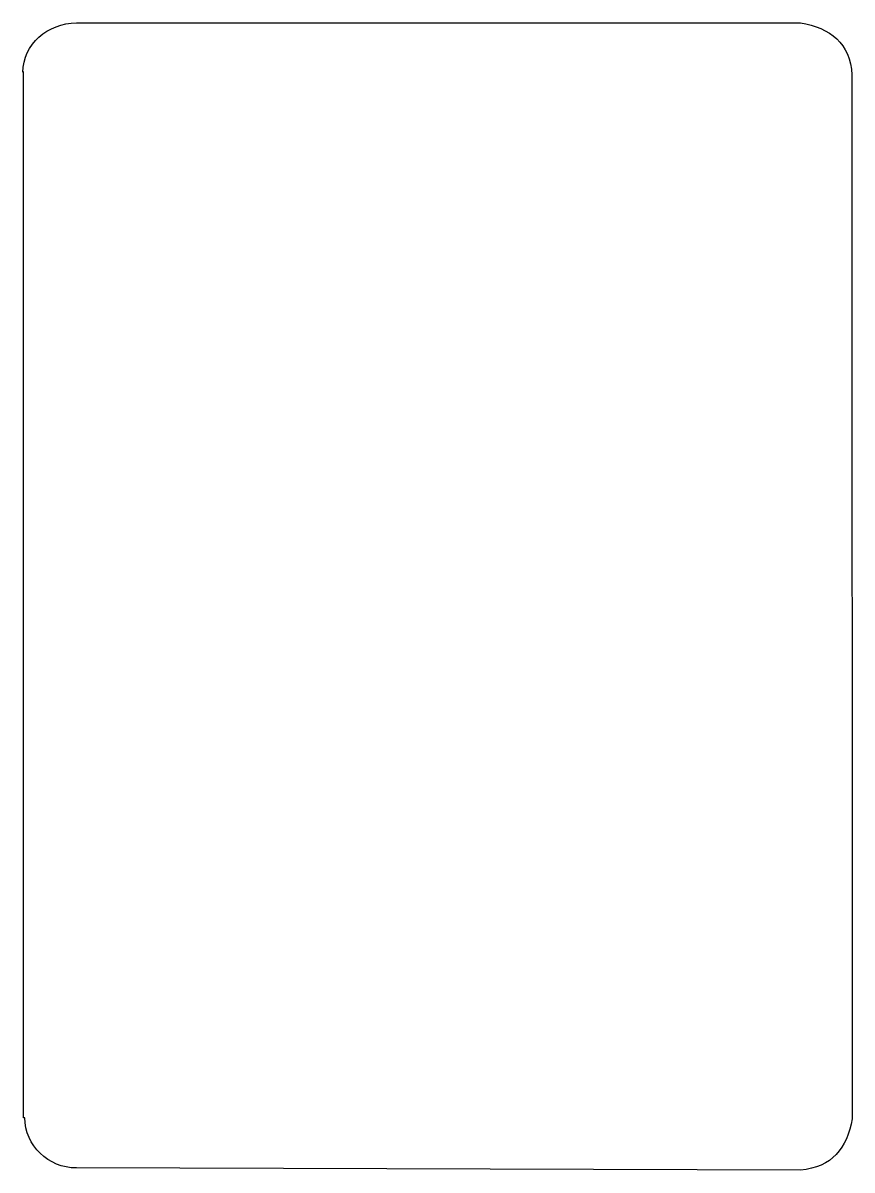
# Model space of a CAD drawing. Header units: centimetres. Extents: x -1.35 to 4.43, y -2.46 to 5.54.
import ezdxf

# ---------------------------------------------------------------- set-up
doc = ezdxf.new("R2010")
doc.units = ezdxf.units.CM
doc.header["$MEASUREMENT"] = 0
doc.layers.add('Layer 1', color=7, linetype='Continuous')

msp = doc.modelspace()

# ---------------------------------------------------------------- linework, layer by layer
at = {"layer": 'Layer 1', "color": 11}
msp.add_open_spline([(-0.97364, 5.53592), (-1.17262, 5.53592), (-1.34664, 5.3885), (-1.34664, 5.19183), (-1.34664, 5.19183), (-1.34664, 5.19183), (-1.34259, 5.19505), (-1.34259, 5.19505), (-1.34259, 5.19505), (-1.34259, 5.19505), (-1.34259, -2.09445), (-1.34259, -2.09445), (-1.34259, -2.09445), (-1.34259, -2.09445), (-1.33448, -2.09525), (-1.33448, -2.09525), (-1.33448, -2.09525), (-1.33108, -2.28903), (-1.1705, -2.44497), (-0.97364, -2.44497), (-0.97364, -2.44497), (-0.97364, -2.44497), (4.07405, -2.45944), (4.07405, -2.45944), (4.07405, -2.45944), (4.29306, -2.44145), (4.39988, -2.30561), (4.43327, -2.10248), (4.43327, -2.10248), (4.43327, -2.10248), (4.43245, 5.17416), (4.43245, 5.17416), (4.43245, 5.17416), (4.41981, 5.39526), (4.28193, 5.50264), (4.07323, 5.53594), (4.07323, 5.53594), (4.07323, 5.53594), (-0.97365, 5.53594), (-0.97365, 5.53594), (-0.97365, 5.53594), (-0.97365, 5.53594), (-0.97364, 5.53592), (-0.97364, 5.53592)], degree=3, knots=[0, 0, 0, 0, 0.0833333, 0.0833333, 0.0833333, 0.0833333, 0.1666667, 0.1666667, 0.1666667, 0.1666667, 0.25, 0.25, 0.25, 0.25, 0.3333333, 0.3333333, 0.3333333, 0.3333333, 0.4166667, 0.4166667, 0.4166667, 0.4166667, 0.5, 0.5, 0.5, 0.5, 0.5833333, 0.5833333, 0.5833333, 0.5833333, 0.6666667, 0.6666667, 0.6666667, 0.6666667, 0.75, 0.75, 0.75, 0.75, 0.8333333, 0.8333333, 0.8333333, 0.8333333, 1, 1, 1, 1], dxfattribs=at)

doc.saveas('drawing.dxf')
